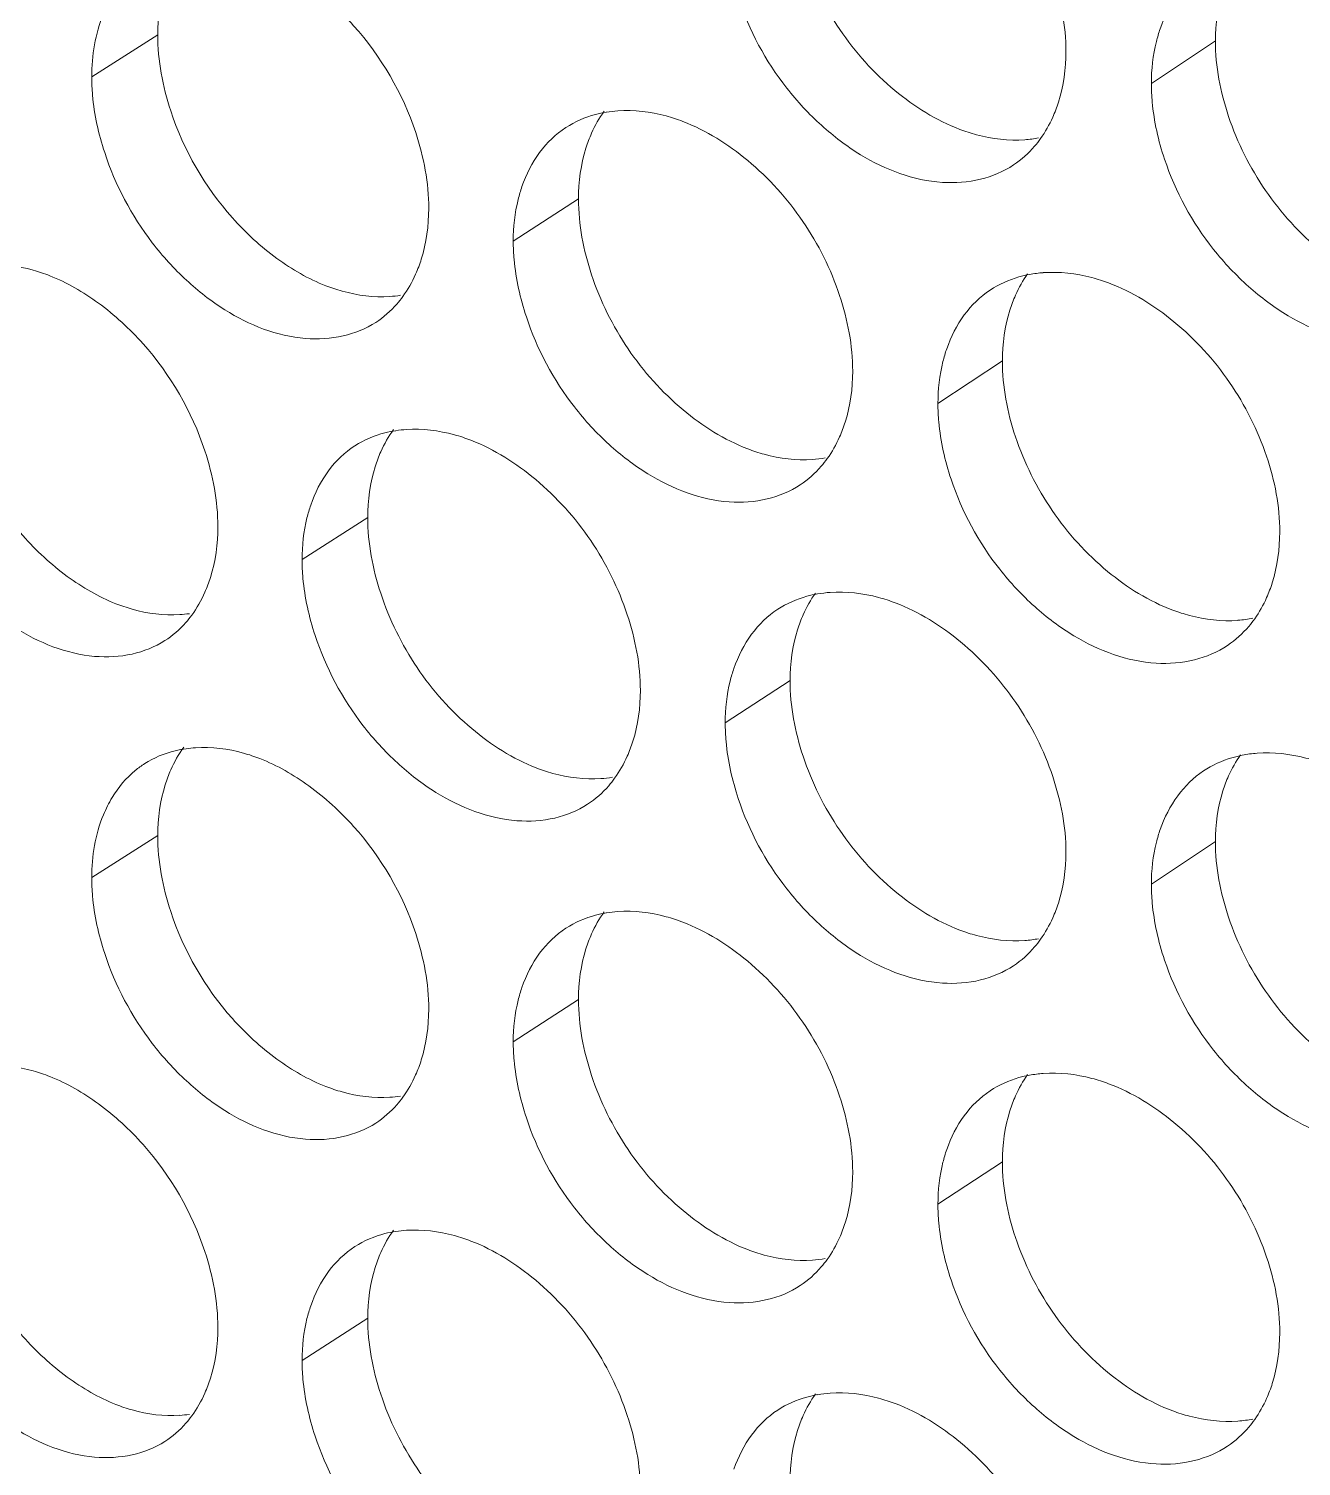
# Model space of a CAD drawing. Header units: millimetres. Extents: x 1177 to 4147, y 93 to 2194.
# Drawn here: x 2631.35 to 2643.86, y 856.72 to 870.86 of the extents above; entities that cross this region are included whole.
import ezdxf

# ---------------------------------------------------------------- set-up
doc = ezdxf.new("R2010")
doc.units = ezdxf.units.MM
doc.header["$LTSCALE"] = 0.1
doc.layers.get('0').update_dxf_attribs({"lineweight": 13})
doc.layers.add('标注', color=251, linetype='Continuous', lineweight=9)

# ---------------------------------------------------------------- blocks, each defined once
blk = doc.blocks.new('02')
at = {"layer": '标注'}
for p, q in [((4530.01, 835.263), (4529.082, 834.673)), ((4530.01, 835.263), (4529.082, 834.673)), ((4544.868, 835.179), (4543.968, 834.579)), ((4535.921, 832.958), (4535.004, 832.364)), ((4535.921, 832.958), (4535.004, 832.364)), ((4541.875, 830.681), (4540.97, 830.083)), ((4541.875, 830.681), (4540.97, 830.083)), ((4532.96, 828.482), (4532.038, 827.89)), ((4538.893, 826.191), (4537.982, 825.595)), ((4530.01, 824.013), (4529.082, 823.423)), ((4544.868, 823.929), (4543.968, 823.329)), ((4535.921, 821.708), (4535.004, 821.114)), ((4541.875, 819.431), (4540.97, 818.833)), ((4532.96, 817.232), (4532.038, 816.64))]:
    blk.add_line(p, q, dxfattribs=at)
for centre, radius, start, end in [((4536.59, 832.472), 1.727, 93.8472, 99.2713), ((4536.59, 832.472), 1.727, 93.8472, 99.2713), ((4542.068, 835.515), 1.73, 274.0522, 280.545), ((4542.574, 830.183), 1.743, 94.0754, 100.4818), ((4542.574, 830.183), 1.743, 94.0754, 100.4818), ((4533.162, 833.289), 1.705, 273.7086, 278.7138), ((4533.162, 833.289), 1.705, 273.7086, 278.7138), ((4533.615, 828.003), 1.719, 93.732, 98.663), ((4539.089, 831.016), 1.722, 273.9384, 279.9366), ((4539.089, 831.016), 1.722, 273.9384, 279.9366), ((4539.577, 825.699), 1.735, 93.9617, 99.8775), ((4530.215, 828.811), 1.697, 273.5926, 278.0992), ((4545.059, 828.771), 1.738, 274.1654, 281.1515), ((4545.059, 828.771), 1.738, 274.1654, 281.1515), ((4530.65, 823.54), 1.711, 93.6161, 98.0527), ((4545.582, 823.423), 1.752, 94.1885, 101.0843), ((4536.12, 826.524), 1.714, 273.8238, 279.3262), ((4536.59, 821.222), 1.727, 93.8472, 99.2713), ((4542.068, 824.265), 1.73, 274.0522, 280.545), ((4542.574, 818.933), 1.743, 94.0754, 100.4818), ((4533.162, 822.039), 1.705, 273.7086, 278.7138), ((4533.615, 816.753), 1.719, 93.732, 98.663), ((4539.089, 819.766), 1.722, 273.9384, 279.9366), ((4539.577, 814.449), 1.735, 93.9617, 99.8775), ((4530.215, 817.561), 1.697, 273.5926, 278.0992), ((4545.059, 817.521), 1.738, 274.1654, 281.1515)]:
    blk.add_arc(centre, radius, start, end, dxfattribs=at)
for points, knots in [([(4542.768, 835.03), (4542.768, 835.39), (4542.622, 836.137), (4542.109, 837.16), (4541.344, 838.005), (4540.704, 838.407), (4540.371, 838.533)], [0, 0, 0, 0, 0.241944, 0.50194, 0.761004, 1, 1, 1, 1]), ([(4538.893, 837.441), (4538.893, 837.081), (4539.037, 836.334), (4539.546, 835.309), (4540.308, 834.463), (4540.946, 834.061), (4541.278, 833.935)], [0, 0, 0, 0, 0.242248, 0.5024, 0.761305, 1, 1, 1, 1]), ([(4533.817, 832.824), (4533.817, 833.184), (4533.637, 834.123), (4533.002, 835.211), (4532.168, 835.973), (4531.69, 836.249), (4531.446, 836.344)], [0, 0, 0, 0, 0.242644, 0.632801, 0.82359, 1, 1, 1, 1]), ([(4533.817, 832.824), (4533.817, 833.184), (4533.637, 834.123), (4533.002, 835.211), (4532.168, 835.973), (4531.69, 836.249), (4531.446, 836.344)], [0, 0, 0, 0, 0.242644, 0.632801, 0.82359, 1, 1, 1, 1]), ([(4530.192, 836.185), (4530.162, 836.117), (4530.052, 835.822), (4530.01, 835.503), (4530.01, 835.263)], [0, 0, 0, 0, 0.236699, 1, 1, 1, 1]), ([(4530.192, 836.185), (4530.162, 836.117), (4530.052, 835.822), (4530.01, 835.503), (4530.01, 835.263)], [0, 0, 0, 0, 0.236699, 1, 1, 1, 1]), ([(4544.701, 836.171), (4544.561, 836.078), (4544.309, 835.83), (4544.151, 835.516), (4544.092, 835.348)], [0, 0, 0, 0, 0.485545, 1, 1, 1, 1]), ([(4545.053, 836.101), (4545.022, 836.033), (4544.911, 835.738), (4544.868, 835.419), (4544.868, 835.179)], [0, 0, 0, 0, 0.237462, 1, 1, 1, 1]), ([(4529.37, 835.798), (4529.323, 835.721), (4529.148, 835.371), (4529.082, 834.972), (4529.082, 834.673)], [0, 0, 0, 0, 0.23391, 1, 1, 1, 1]), ([(4529.37, 835.798), (4529.323, 835.721), (4529.148, 835.371), (4529.082, 834.972), (4529.082, 834.673)], [0, 0, 0, 0, 0.23391, 1, 1, 1, 1]), ([(4538.166, 835.782), (4538.317, 835.327), (4538.665, 834.679), (4539.314, 833.984), (4540.007, 833.453), (4540.802, 833.15), (4541.563, 833.204), (4541.891, 833.342), (4542.032, 833.435)], [0, 0, 0, 0, 0.281854, 0.422466, 0.557209, 0.795252, 0.900604, 1, 1, 1, 1]), ([(4544.092, 835.348), (4544.072, 835.289), (4543.997, 835.039), (4543.968, 834.777), (4543.968, 834.579)], [0, 0, 0, 0, 0.239501, 1, 1, 1, 1]), ([(4530.01, 835.263), (4530.01, 834.902), (4530.189, 833.964), (4530.818, 832.874), (4531.649, 832.111), (4532.126, 831.834), (4532.37, 831.739)], [0, 0, 0, 0, 0.242946, 0.633213, 0.82381, 1, 1, 1, 1]), ([(4530.01, 835.263), (4530.01, 834.902), (4530.189, 833.964), (4530.818, 832.874), (4531.649, 832.111), (4532.126, 831.834), (4532.37, 831.739)], [0, 0, 0, 0, 0.242946, 0.633213, 0.82381, 1, 1, 1, 1]), ([(4544.868, 835.179), (4544.868, 834.819), (4545.014, 834.072), (4545.526, 833.049), (4546.294, 832.206), (4546.937, 831.807), (4547.27, 831.683)], [0, 0, 0, 0, 0.241933, 0.501777, 0.760722, 1, 1, 1, 1]), ([(4542.582, 834.106), (4542.613, 834.174), (4542.725, 834.47), (4542.768, 834.789), (4542.768, 835.03)], [0, 0, 0, 0, 0.237376, 1, 1, 1, 1]), ([(4529.082, 834.673), (4529.082, 834.587), (4529.1, 834.226), (4529.179, 833.869), (4529.265, 833.608)], [0, 0, 0, 0, 0.239466, 1, 1, 1, 1]), ([(4529.082, 834.673), (4529.082, 834.587), (4529.1, 834.226), (4529.179, 833.869), (4529.265, 833.608)], [0, 0, 0, 0, 0.239466, 1, 1, 1, 1]), ([(4543.968, 834.579), (4543.968, 834.492), (4543.986, 834.132), (4544.066, 833.775), (4544.154, 833.515)], [0, 0, 0, 0, 0.239668, 1, 1, 1, 1]), ([(4536.312, 834.177), (4536.261, 834.169), (4536.062, 834.126), (4535.871, 834.044), (4535.744, 833.962)], [0, 0, 0, 0, 0.256076, 1, 1, 1, 1]), ([(4536.312, 834.177), (4536.261, 834.169), (4536.062, 834.126), (4535.871, 834.044), (4535.744, 833.962)], [0, 0, 0, 0, 0.256076, 1, 1, 1, 1]), ([(4537.385, 834.047), (4537.309, 834.076), (4537.016, 834.173), (4536.701, 834.211), (4536.474, 834.196)], [0, 0, 0, 0, 0.264681, 1, 1, 1, 1]), ([(4537.385, 834.047), (4537.309, 834.076), (4537.016, 834.173), (4536.701, 834.211), (4536.474, 834.196)], [0, 0, 0, 0, 0.264681, 1, 1, 1, 1]), ([(4535.744, 833.962), (4535.602, 833.87), (4535.344, 833.62), (4535.185, 833.301), (4535.126, 833.131)], [0, 0, 0, 0, 0.484433, 1, 1, 1, 1]), ([(4535.744, 833.962), (4535.602, 833.87), (4535.344, 833.62), (4535.185, 833.301), (4535.126, 833.131)], [0, 0, 0, 0, 0.484433, 1, 1, 1, 1]), ([(4539.773, 830.537), (4539.773, 830.897), (4539.628, 831.645), (4539.118, 832.669), (4538.355, 833.516), (4537.717, 833.92), (4537.385, 834.047)], [0, 0, 0, 0, 0.242103, 0.502254, 0.761298, 1, 1, 1, 1]), ([(4539.773, 830.537), (4539.773, 830.897), (4539.628, 831.645), (4539.118, 832.669), (4538.355, 833.516), (4537.717, 833.92), (4537.385, 834.047)], [0, 0, 0, 0, 0.242103, 0.502254, 0.761298, 1, 1, 1, 1]), ([(4541.278, 833.935), (4541.354, 833.906), (4541.649, 833.81), (4541.964, 833.773), (4542.191, 833.789)], [0, 0, 0, 0, 0.264309, 1, 1, 1, 1]), ([(4536.105, 833.882), (4536.074, 833.813), (4535.964, 833.518), (4535.921, 833.199), (4535.921, 832.958)], [0, 0, 0, 0, 0.236993, 1, 1, 1, 1]), ([(4536.105, 833.882), (4536.074, 833.813), (4535.964, 833.518), (4535.921, 833.199), (4535.921, 832.958)], [0, 0, 0, 0, 0.236993, 1, 1, 1, 1]), ([(4542.032, 833.435), (4542.142, 833.508), (4542.277, 833.629), (4542.386, 833.769), (4542.412, 833.806)], [0, 0, 0, 0, 0.74538, 1, 1, 1, 1]), ([(4529.265, 833.608), (4529.413, 833.155), (4529.755, 832.508), (4530.393, 831.809), (4531.074, 831.274), (4531.856, 830.961), (4532.608, 831.003), (4532.934, 831.134), (4533.074, 831.224)], [0, 0, 0, 0, 0.283024, 0.423982, 0.55887, 0.796498, 0.901283, 1, 1, 1, 1]), ([(4529.265, 833.608), (4529.413, 833.155), (4529.755, 832.508), (4530.393, 831.809), (4531.074, 831.274), (4531.856, 830.961), (4532.608, 831.003), (4532.934, 831.134), (4533.074, 831.224)], [0, 0, 0, 0, 0.283024, 0.423982, 0.55887, 0.796498, 0.901283, 1, 1, 1, 1]), ([(4544.154, 833.515), (4544.306, 833.06), (4544.659, 832.411), (4545.315, 831.719), (4546.016, 831.191), (4546.82, 830.894), (4547.586, 830.956), (4547.916, 831.099), (4548.058, 831.194)], [0, 0, 0, 0, 0.281084, 0.421471, 0.556119, 0.794437, 0.900161, 1, 1, 1, 1]), ([(4535.126, 833.131), (4535.106, 833.072), (4535.033, 832.823), (4535.004, 832.562), (4535.004, 832.364)], [0, 0, 0, 0, 0.239208, 1, 1, 1, 1]), ([(4535.126, 833.131), (4535.106, 833.072), (4535.033, 832.823), (4535.004, 832.562), (4535.004, 832.364)], [0, 0, 0, 0, 0.239208, 1, 1, 1, 1]), ([(4535.921, 832.958), (4535.921, 832.598), (4536.065, 831.85), (4536.572, 830.825), (4537.331, 829.977), (4537.967, 829.573), (4538.298, 829.446)], [0, 0, 0, 0, 0.242407, 0.502714, 0.761597, 1, 1, 1, 1]), ([(4535.921, 832.958), (4535.921, 832.598), (4536.065, 831.85), (4536.572, 830.825), (4537.331, 829.977), (4537.967, 829.573), (4538.298, 829.446)], [0, 0, 0, 0, 0.242407, 0.502714, 0.761597, 1, 1, 1, 1]), ([(4533.633, 831.901), (4533.664, 831.97), (4533.774, 832.265), (4533.817, 832.584), (4533.817, 832.824)], [0, 0, 0, 0, 0.236936, 1, 1, 1, 1]), ([(4533.633, 831.901), (4533.664, 831.97), (4533.774, 832.265), (4533.817, 832.584), (4533.817, 832.824)], [0, 0, 0, 0, 0.236936, 1, 1, 1, 1]), ([(4535.004, 832.364), (4535.004, 832.278), (4535.022, 831.917), (4535.102, 831.561), (4535.188, 831.3)], [0, 0, 0, 0, 0.239546, 1, 1, 1, 1]), ([(4535.004, 832.364), (4535.004, 832.278), (4535.022, 831.917), (4535.102, 831.561), (4535.188, 831.3)], [0, 0, 0, 0, 0.239546, 1, 1, 1, 1]), ([(4528.493, 831.879), (4528.417, 831.909), (4528.127, 832.007), (4527.816, 832.048), (4527.592, 832.034)], [0, 0, 0, 0, 0.265131, 1, 1, 1, 1]), ([(4542.257, 831.897), (4542.207, 831.888), (4542.013, 831.843), (4541.828, 831.76), (4541.705, 831.678)], [0, 0, 0, 0, 0.255672, 1, 1, 1, 1]), ([(4542.257, 831.897), (4542.207, 831.888), (4542.013, 831.843), (4541.828, 831.76), (4541.705, 831.678)], [0, 0, 0, 0, 0.255672, 1, 1, 1, 1]), ([(4543.368, 831.777), (4543.291, 831.806), (4542.995, 831.901), (4542.678, 831.938), (4542.45, 831.922)], [0, 0, 0, 0, 0.264388, 1, 1, 1, 1]), ([(4543.368, 831.777), (4543.291, 831.806), (4542.995, 831.901), (4542.678, 831.938), (4542.45, 831.922)], [0, 0, 0, 0, 0.264388, 1, 1, 1, 1]), ([(4530.855, 828.353), (4530.855, 828.713), (4530.675, 829.652), (4530.044, 830.741), (4529.212, 831.505), (4528.736, 831.783), (4528.493, 831.879)], [0, 0, 0, 0, 0.242804, 0.633144, 0.823843, 1, 1, 1, 1]), ([(4532.37, 831.739), (4532.445, 831.71), (4532.736, 831.612), (4533.048, 831.573), (4533.272, 831.588)], [0, 0, 0, 0, 0.264749, 1, 1, 1, 1]), ([(4532.37, 831.739), (4532.445, 831.71), (4532.736, 831.612), (4533.048, 831.573), (4533.272, 831.588)], [0, 0, 0, 0, 0.264749, 1, 1, 1, 1]), ([(4545.772, 828.279), (4545.772, 828.639), (4545.626, 829.386), (4545.112, 830.408), (4544.343, 831.251), (4543.701, 831.652), (4543.368, 831.777)], [0, 0, 0, 0, 0.241786, 0.501627, 0.760712, 1, 1, 1, 1]), ([(4545.772, 828.279), (4545.772, 828.639), (4545.626, 829.386), (4545.112, 830.408), (4544.343, 831.251), (4543.701, 831.652), (4543.368, 831.777)], [0, 0, 0, 0, 0.241786, 0.501627, 0.760712, 1, 1, 1, 1]), ([(4533.074, 831.224), (4533.184, 831.295), (4533.317, 831.413), (4533.426, 831.55), (4533.452, 831.586)], [0, 0, 0, 0, 0.745243, 1, 1, 1, 1]), ([(4533.074, 831.224), (4533.184, 831.295), (4533.317, 831.413), (4533.426, 831.55), (4533.452, 831.586)], [0, 0, 0, 0, 0.745243, 1, 1, 1, 1]), ([(4541.705, 831.678), (4541.564, 831.585), (4541.31, 831.336), (4541.152, 831.021), (4541.093, 830.852)], [0, 0, 0, 0, 0.485181, 1, 1, 1, 1]), ([(4541.705, 831.678), (4541.564, 831.585), (4541.31, 831.336), (4541.152, 831.021), (4541.093, 830.852)], [0, 0, 0, 0, 0.485181, 1, 1, 1, 1]), ([(4542.06, 831.606), (4542.029, 831.537), (4541.918, 831.242), (4541.875, 830.922), (4541.875, 830.681)], [0, 0, 0, 0, 0.237286, 1, 1, 1, 1]), ([(4542.06, 831.606), (4542.029, 831.537), (4541.918, 831.242), (4541.875, 830.922), (4541.875, 830.681)], [0, 0, 0, 0, 0.237286, 1, 1, 1, 1]), ([(4535.188, 831.3), (4535.338, 830.846), (4535.684, 830.198), (4536.329, 829.502), (4537.019, 828.97), (4537.809, 828.663), (4538.567, 828.713), (4538.895, 828.849), (4539.035, 828.941)], [0, 0, 0, 0, 0.282242, 0.422968, 0.557759, 0.795664, 0.900828, 1, 1, 1, 1]), ([(4535.188, 831.3), (4535.338, 830.846), (4535.684, 830.198), (4536.329, 829.502), (4537.019, 828.97), (4537.809, 828.663), (4538.567, 828.713), (4538.895, 828.849), (4539.035, 828.941)], [0, 0, 0, 0, 0.282242, 0.422968, 0.557759, 0.795664, 0.900828, 1, 1, 1, 1]), ([(4527.071, 830.8), (4527.071, 830.44), (4527.249, 829.502), (4527.876, 828.41), (4528.704, 827.645), (4529.179, 827.367), (4529.422, 827.271)], [0, 0, 0, 0, 0.243106, 0.633556, 0.824063, 1, 1, 1, 1]), ([(4541.093, 830.852), (4541.073, 830.793), (4540.999, 830.544), (4540.97, 830.281), (4540.97, 830.083)], [0, 0, 0, 0, 0.239402, 1, 1, 1, 1]), ([(4541.093, 830.852), (4541.073, 830.793), (4540.999, 830.544), (4540.97, 830.281), (4540.97, 830.083)], [0, 0, 0, 0, 0.239402, 1, 1, 1, 1]), ([(4541.875, 830.681), (4541.875, 830.322), (4542.02, 829.574), (4542.531, 828.551), (4543.296, 827.706), (4543.936, 827.305), (4544.269, 827.18)], [0, 0, 0, 0, 0.24209, 0.502088, 0.761013, 1, 1, 1, 1]), ([(4541.875, 830.681), (4541.875, 830.322), (4542.02, 829.574), (4542.531, 828.551), (4543.296, 827.706), (4543.936, 827.305), (4544.269, 827.18)], [0, 0, 0, 0, 0.24209, 0.502088, 0.761013, 1, 1, 1, 1]), ([(4539.589, 829.614), (4539.619, 829.682), (4539.73, 829.978), (4539.773, 830.297), (4539.773, 830.537)], [0, 0, 0, 0, 0.23723, 1, 1, 1, 1]), ([(4539.589, 829.614), (4539.619, 829.682), (4539.73, 829.978), (4539.773, 830.297), (4539.773, 830.537)], [0, 0, 0, 0, 0.23723, 1, 1, 1, 1]), ([(4540.97, 830.083), (4540.97, 829.997), (4540.987, 829.636), (4541.068, 829.28), (4541.154, 829.02)], [0, 0, 0, 0, 0.239627, 1, 1, 1, 1]), ([(4540.97, 830.083), (4540.97, 829.997), (4540.987, 829.636), (4541.068, 829.28), (4541.154, 829.02)], [0, 0, 0, 0, 0.239627, 1, 1, 1, 1]), ([(4533.356, 829.702), (4533.304, 829.694), (4533.102, 829.654), (4532.909, 829.572), (4532.78, 829.49)], [0, 0, 0, 0, 0.256287, 1, 1, 1, 1]), ([(4534.41, 829.567), (4534.334, 829.597), (4534.042, 829.694), (4533.729, 829.733), (4533.503, 829.718)], [0, 0, 0, 0, 0.264829, 1, 1, 1, 1]), ([(4532.78, 829.49), (4532.637, 829.398), (4532.377, 829.147), (4532.218, 828.827), (4532.159, 828.655)], [0, 0, 0, 0, 0.484049, 1, 1, 1, 1]), ([(4536.79, 826.052), (4536.79, 826.412), (4536.645, 827.16), (4536.137, 828.185), (4535.377, 829.033), (4534.741, 829.439), (4534.41, 829.567)], [0, 0, 0, 0, 0.242263, 0.502569, 0.761592, 1, 1, 1, 1]), ([(4533.143, 829.405), (4533.113, 829.337), (4533.003, 829.041), (4532.96, 828.722), (4532.96, 828.482)], [0, 0, 0, 0, 0.236846, 1, 1, 1, 1]), ([(4538.298, 829.446), (4538.374, 829.417), (4538.667, 829.32), (4538.981, 829.283), (4539.207, 829.298)], [0, 0, 0, 0, 0.264454, 1, 1, 1, 1]), ([(4538.298, 829.446), (4538.374, 829.417), (4538.667, 829.32), (4538.981, 829.283), (4539.207, 829.298)], [0, 0, 0, 0, 0.264454, 1, 1, 1, 1]), ([(4539.035, 828.941), (4539.145, 829.013), (4539.279, 829.133), (4539.388, 829.272), (4539.415, 829.309)], [0, 0, 0, 0, 0.745335, 1, 1, 1, 1]), ([(4539.035, 828.941), (4539.145, 829.013), (4539.279, 829.133), (4539.388, 829.272), (4539.415, 829.309)], [0, 0, 0, 0, 0.745335, 1, 1, 1, 1]), ([(4526.319, 829.147), (4526.467, 828.695), (4526.807, 828.048), (4527.441, 827.349), (4528.118, 826.812), (4528.895, 826.496), (4529.645, 826.534), (4529.97, 826.663), (4530.11, 826.752)], [0, 0, 0, 0, 0.283418, 0.424493, 0.559431, 0.79692, 0.901513, 1, 1, 1, 1]), ([(4541.154, 829.02), (4541.306, 828.565), (4541.657, 827.917), (4542.309, 827.223), (4543.006, 826.693), (4543.806, 826.393), (4544.569, 826.452), (4544.899, 826.592), (4545.04, 826.686)], [0, 0, 0, 0, 0.281468, 0.421967, 0.556662, 0.794843, 0.900382, 1, 1, 1, 1]), ([(4541.154, 829.02), (4541.306, 828.565), (4541.657, 827.917), (4542.309, 827.223), (4543.006, 826.693), (4543.806, 826.393), (4544.569, 826.452), (4544.899, 826.592), (4545.04, 826.686)], [0, 0, 0, 0, 0.281468, 0.421967, 0.556662, 0.794843, 0.900382, 1, 1, 1, 1]), ([(4532.159, 828.655), (4532.139, 828.597), (4532.066, 828.348), (4532.038, 828.087), (4532.038, 827.89)], [0, 0, 0, 0, 0.239111, 1, 1, 1, 1]), ([(4532.96, 828.482), (4532.96, 828.122), (4533.104, 827.374), (4533.608, 826.348), (4534.364, 825.498), (4534.999, 825.092), (4535.328, 824.964)], [0, 0, 0, 0, 0.242567, 0.503029, 0.761892, 1, 1, 1, 1]), ([(4530.672, 827.431), (4530.702, 827.499), (4530.812, 827.794), (4530.855, 828.113), (4530.855, 828.353)], [0, 0, 0, 0, 0.236789, 1, 1, 1, 1]), ([(4545.587, 827.356), (4545.618, 827.424), (4545.729, 827.719), (4545.772, 828.039), (4545.772, 828.279)], [0, 0, 0, 0, 0.237534, 1, 1, 1, 1]), ([(4545.587, 827.356), (4545.618, 827.424), (4545.729, 827.719), (4545.772, 828.039), (4545.772, 828.279)], [0, 0, 0, 0, 0.237534, 1, 1, 1, 1]), ([(4532.038, 827.89), (4532.038, 827.804), (4532.055, 827.443), (4532.135, 827.086), (4532.221, 826.826)], [0, 0, 0, 0, 0.239506, 1, 1, 1, 1]), ([(4540.371, 827.283), (4540.295, 827.312), (4540, 827.408), (4539.684, 827.446), (4539.457, 827.43)], [0, 0, 0, 0, 0.264534, 1, 1, 1, 1]), ([(4529.422, 827.271), (4529.497, 827.242), (4529.786, 827.143), (4530.097, 827.103), (4530.321, 827.118)], [0, 0, 0, 0, 0.264899, 1, 1, 1, 1]), ([(4539.279, 827.409), (4539.229, 827.4), (4539.032, 827.356), (4538.844, 827.274), (4538.719, 827.192)], [0, 0, 0, 0, 0.255872, 1, 1, 1, 1]), ([(4542.768, 823.78), (4542.768, 824.14), (4542.622, 824.887), (4542.109, 825.91), (4541.344, 826.755), (4540.704, 827.157), (4540.371, 827.283)], [0, 0, 0, 0, 0.241944, 0.50194, 0.761004, 1, 1, 1, 1]), ([(4530.11, 826.752), (4530.219, 826.821), (4530.353, 826.938), (4530.461, 827.074), (4530.488, 827.11)], [0, 0, 0, 0, 0.745196, 1, 1, 1, 1]), ([(4538.719, 827.192), (4538.578, 827.099), (4538.322, 826.85), (4538.163, 826.533), (4538.104, 826.363)], [0, 0, 0, 0, 0.48481, 1, 1, 1, 1]), ([(4539.077, 827.115), (4539.047, 827.047), (4538.936, 826.751), (4538.893, 826.432), (4538.893, 826.191)], [0, 0, 0, 0, 0.237139, 1, 1, 1, 1]), ([(4544.269, 827.18), (4544.346, 827.152), (4544.641, 827.057), (4544.957, 827.02), (4545.185, 827.037)], [0, 0, 0, 0, 0.264165, 1, 1, 1, 1]), ([(4544.269, 827.18), (4544.346, 827.152), (4544.641, 827.057), (4544.957, 827.02), (4545.185, 827.037)], [0, 0, 0, 0, 0.264165, 1, 1, 1, 1]), ([(4545.04, 826.686), (4545.15, 826.76), (4545.285, 826.882), (4545.394, 827.023), (4545.42, 827.06)], [0, 0, 0, 0, 0.745425, 1, 1, 1, 1]), ([(4545.04, 826.686), (4545.15, 826.76), (4545.285, 826.882), (4545.394, 827.023), (4545.42, 827.06)], [0, 0, 0, 0, 0.745425, 1, 1, 1, 1]), ([(4532.221, 826.826), (4532.37, 826.372), (4532.714, 825.724), (4533.356, 825.027), (4534.041, 824.493), (4534.827, 824.184), (4535.582, 824.23), (4535.909, 824.363), (4536.049, 824.454)], [0, 0, 0, 0, 0.282632, 0.423473, 0.558313, 0.796079, 0.901055, 1, 1, 1, 1]), ([(4538.104, 826.363), (4538.084, 826.304), (4538.01, 826.055), (4537.982, 825.793), (4537.982, 825.595)], [0, 0, 0, 0, 0.239305, 1, 1, 1, 1]), ([(4536.606, 825.129), (4536.636, 825.197), (4536.747, 825.493), (4536.79, 825.812), (4536.79, 826.052)], [0, 0, 0, 0, 0.237083, 1, 1, 1, 1]), ([(4538.893, 826.191), (4538.893, 825.831), (4539.037, 825.084), (4539.546, 824.059), (4540.308, 823.213), (4540.946, 822.811), (4541.278, 822.685)], [0, 0, 0, 0, 0.242248, 0.5024, 0.761305, 1, 1, 1, 1]), ([(4537.982, 825.595), (4537.982, 825.509), (4537.999, 825.148), (4538.079, 824.792), (4538.166, 824.532)], [0, 0, 0, 0, 0.239586, 1, 1, 1, 1]), ([(4530.41, 825.234), (4530.357, 825.227), (4530.153, 825.188), (4529.957, 825.107), (4529.827, 825.024)], [0, 0, 0, 0, 0.256503, 1, 1, 1, 1]), ([(4531.446, 825.094), (4531.37, 825.124), (4531.079, 825.222), (4530.767, 825.262), (4530.542, 825.248)], [0, 0, 0, 0, 0.264979, 1, 1, 1, 1]), ([(4529.827, 825.024), (4529.781, 824.995), (4529.602, 824.865), (4529.457, 824.691), (4529.37, 824.548)], [0, 0, 0, 0, 0.246085, 1, 1, 1, 1]), ([(4533.817, 821.574), (4533.817, 821.934), (4533.637, 822.873), (4533.002, 823.961), (4532.168, 824.723), (4531.69, 824.999), (4531.446, 825.094)], [0, 0, 0, 0, 0.242644, 0.632801, 0.82359, 1, 1, 1, 1]), ([(4545.245, 825.142), (4545.196, 825.132), (4545.005, 825.086), (4544.822, 825.003), (4544.701, 824.921)], [0, 0, 0, 0, 0.255479, 1, 1, 1, 1]), ([(4546.375, 825.028), (4546.298, 825.056), (4546, 825.151), (4545.683, 825.187), (4545.454, 825.17)], [0, 0, 0, 0, 0.264244, 1, 1, 1, 1]), ([(4530.192, 824.935), (4530.162, 824.867), (4530.052, 824.572), (4530.01, 824.253), (4530.01, 824.013)], [0, 0, 0, 0, 0.236699, 1, 1, 1, 1]), ([(4535.328, 824.964), (4535.404, 824.935), (4535.696, 824.838), (4536.009, 824.799), (4536.234, 824.814)], [0, 0, 0, 0, 0.264601, 1, 1, 1, 1]), ([(4536.049, 824.454), (4536.159, 824.526), (4536.293, 824.644), (4536.402, 824.782), (4536.428, 824.819)], [0, 0, 0, 0, 0.74529, 1, 1, 1, 1]), ([(4544.701, 824.921), (4544.561, 824.828), (4544.309, 824.58), (4544.151, 824.266), (4544.092, 824.098)], [0, 0, 0, 0, 0.485545, 1, 1, 1, 1]), ([(4545.053, 824.851), (4545.022, 824.783), (4544.911, 824.488), (4544.868, 824.169), (4544.868, 823.929)], [0, 0, 0, 0, 0.237462, 1, 1, 1, 1]), ([(4529.37, 824.548), (4529.323, 824.471), (4529.148, 824.121), (4529.082, 823.722), (4529.082, 823.423)], [0, 0, 0, 0, 0.23391, 1, 1, 1, 1]), ([(4538.166, 824.532), (4538.317, 824.077), (4538.665, 823.429), (4539.314, 822.734), (4540.007, 822.203), (4540.802, 821.9), (4541.563, 821.954), (4541.891, 822.092), (4542.032, 822.185)], [0, 0, 0, 0, 0.281854, 0.422466, 0.557209, 0.795252, 0.900604, 1, 1, 1, 1]), ([(4530.01, 824.013), (4530.01, 823.652), (4530.189, 822.714), (4530.818, 821.624), (4531.649, 820.861), (4532.126, 820.584), (4532.37, 820.489)], [0, 0, 0, 0, 0.242946, 0.633213, 0.82381, 1, 1, 1, 1]), ([(4544.092, 824.098), (4544.072, 824.039), (4543.997, 823.789), (4543.968, 823.527), (4543.968, 823.329)], [0, 0, 0, 0, 0.239501, 1, 1, 1, 1]), ([(4544.868, 823.929), (4544.868, 823.569), (4545.014, 822.822), (4545.526, 821.799), (4546.294, 820.956), (4546.937, 820.557), (4547.27, 820.433)], [0, 0, 0, 0, 0.241933, 0.501777, 0.760722, 1, 1, 1, 1]), ([(4542.582, 822.856), (4542.613, 822.924), (4542.725, 823.22), (4542.768, 823.539), (4542.768, 823.78)], [0, 0, 0, 0, 0.237376, 1, 1, 1, 1]), ([(4529.082, 823.423), (4529.082, 823.337), (4529.1, 822.976), (4529.179, 822.619), (4529.265, 822.358)], [0, 0, 0, 0, 0.239466, 1, 1, 1, 1]), ([(4543.968, 823.329), (4543.968, 823.242), (4543.986, 822.882), (4544.066, 822.525), (4544.154, 822.265)], [0, 0, 0, 0, 0.239668, 1, 1, 1, 1]), ([(4536.312, 822.927), (4536.261, 822.919), (4536.062, 822.876), (4535.871, 822.794), (4535.744, 822.712)], [0, 0, 0, 0, 0.256076, 1, 1, 1, 1]), ([(4537.385, 822.797), (4537.309, 822.826), (4537.016, 822.923), (4536.701, 822.961), (4536.474, 822.946)], [0, 0, 0, 0, 0.264681, 1, 1, 1, 1]), ([(4535.744, 822.712), (4535.602, 822.62), (4535.344, 822.37), (4535.185, 822.051), (4535.126, 821.881)], [0, 0, 0, 0, 0.484433, 1, 1, 1, 1]), ([(4536.105, 822.632), (4536.074, 822.563), (4535.964, 822.268), (4535.921, 821.949), (4535.921, 821.708)], [0, 0, 0, 0, 0.236993, 1, 1, 1, 1]), ([(4539.773, 819.287), (4539.773, 819.647), (4539.628, 820.395), (4539.118, 821.419), (4538.355, 822.266), (4537.717, 822.67), (4537.385, 822.797)], [0, 0, 0, 0, 0.242103, 0.502254, 0.761298, 1, 1, 1, 1]), ([(4541.278, 822.685), (4541.354, 822.656), (4541.649, 822.56), (4541.964, 822.523), (4542.191, 822.539)], [0, 0, 0, 0, 0.264309, 1, 1, 1, 1]), ([(4542.032, 822.185), (4542.142, 822.258), (4542.277, 822.379), (4542.386, 822.519), (4542.412, 822.556)], [0, 0, 0, 0, 0.74538, 1, 1, 1, 1]), ([(4529.265, 822.358), (4529.413, 821.905), (4529.755, 821.258), (4530.393, 820.559), (4531.074, 820.024), (4531.856, 819.711), (4532.608, 819.753), (4532.934, 819.884), (4533.074, 819.974)], [0, 0, 0, 0, 0.283024, 0.423982, 0.55887, 0.796498, 0.901283, 1, 1, 1, 1]), ([(4544.154, 822.265), (4544.306, 821.81), (4544.659, 821.161), (4545.315, 820.469), (4546.016, 819.941), (4546.82, 819.644), (4547.586, 819.706), (4547.916, 819.849), (4548.058, 819.944)], [0, 0, 0, 0, 0.281084, 0.421471, 0.556119, 0.794437, 0.900161, 1, 1, 1, 1]), ([(4535.126, 821.881), (4535.106, 821.822), (4535.033, 821.573), (4535.004, 821.312), (4535.004, 821.114)], [0, 0, 0, 0, 0.239208, 1, 1, 1, 1]), ([(4535.921, 821.708), (4535.921, 821.348), (4536.065, 820.6), (4536.572, 819.575), (4537.331, 818.727), (4537.967, 818.323), (4538.298, 818.196)], [0, 0, 0, 0, 0.242407, 0.502714, 0.761597, 1, 1, 1, 1]), ([(4533.633, 820.651), (4533.664, 820.72), (4533.774, 821.015), (4533.817, 821.334), (4533.817, 821.574)], [0, 0, 0, 0, 0.236936, 1, 1, 1, 1]), ([(4535.004, 821.114), (4535.004, 821.028), (4535.022, 820.667), (4535.102, 820.311), (4535.188, 820.05)], [0, 0, 0, 0, 0.239546, 1, 1, 1, 1]), ([(4528.493, 820.629), (4528.417, 820.659), (4528.127, 820.757), (4527.816, 820.798), (4527.592, 820.784)], [0, 0, 0, 0, 0.265131, 1, 1, 1, 1]), ([(4530.855, 817.103), (4530.855, 817.463), (4530.675, 818.402), (4530.044, 819.491), (4529.212, 820.255), (4528.736, 820.533), (4528.493, 820.629)], [0, 0, 0, 0, 0.242804, 0.633144, 0.823843, 1, 1, 1, 1]), ([(4542.257, 820.647), (4542.207, 820.638), (4542.013, 820.593), (4541.828, 820.51), (4541.705, 820.428)], [0, 0, 0, 0, 0.255672, 1, 1, 1, 1]), ([(4543.368, 820.527), (4543.291, 820.556), (4542.995, 820.651), (4542.678, 820.688), (4542.45, 820.672)], [0, 0, 0, 0, 0.264388, 1, 1, 1, 1]), ([(4532.37, 820.489), (4532.445, 820.46), (4532.736, 820.362), (4533.048, 820.323), (4533.272, 820.338)], [0, 0, 0, 0, 0.264749, 1, 1, 1, 1]), ([(4541.705, 820.428), (4541.564, 820.335), (4541.31, 820.086), (4541.152, 819.771), (4541.093, 819.602)], [0, 0, 0, 0, 0.485181, 1, 1, 1, 1]), ([(4545.772, 817.029), (4545.772, 817.389), (4545.626, 818.136), (4545.112, 819.158), (4544.343, 820.001), (4543.701, 820.402), (4543.368, 820.527)], [0, 0, 0, 0, 0.241786, 0.501627, 0.760712, 1, 1, 1, 1]), ([(4533.074, 819.974), (4533.184, 820.045), (4533.317, 820.163), (4533.426, 820.3), (4533.452, 820.336)], [0, 0, 0, 0, 0.745243, 1, 1, 1, 1]), ([(4542.06, 820.356), (4542.029, 820.287), (4541.918, 819.992), (4541.875, 819.672), (4541.875, 819.431)], [0, 0, 0, 0, 0.237286, 1, 1, 1, 1]), ([(4535.188, 820.05), (4535.338, 819.596), (4535.684, 818.948), (4536.329, 818.252), (4537.019, 817.72), (4537.809, 817.413), (4538.567, 817.463), (4538.895, 817.599), (4539.035, 817.691)], [0, 0, 0, 0, 0.282242, 0.422968, 0.557759, 0.795664, 0.900828, 1, 1, 1, 1]), ([(4541.093, 819.602), (4541.073, 819.543), (4540.999, 819.294), (4540.97, 819.031), (4540.97, 818.833)], [0, 0, 0, 0, 0.239402, 1, 1, 1, 1]), ([(4527.071, 819.55), (4527.071, 819.19), (4527.249, 818.252), (4527.876, 817.16), (4528.704, 816.395), (4529.179, 816.117), (4529.422, 816.021)], [0, 0, 0, 0, 0.243106, 0.633556, 0.824063, 1, 1, 1, 1]), ([(4541.875, 819.431), (4541.875, 819.072), (4542.02, 818.324), (4542.531, 817.301), (4543.296, 816.456), (4543.936, 816.055), (4544.269, 815.93)], [0, 0, 0, 0, 0.24209, 0.502088, 0.761013, 1, 1, 1, 1]), ([(4539.589, 818.364), (4539.619, 818.432), (4539.73, 818.728), (4539.773, 819.047), (4539.773, 819.287)], [0, 0, 0, 0, 0.23723, 1, 1, 1, 1]), ([(4540.97, 818.833), (4540.97, 818.747), (4540.987, 818.386), (4541.068, 818.03), (4541.154, 817.77)], [0, 0, 0, 0, 0.239627, 1, 1, 1, 1]), ([(4533.356, 818.452), (4533.304, 818.444), (4533.102, 818.404), (4532.909, 818.322), (4532.78, 818.24)], [0, 0, 0, 0, 0.256287, 1, 1, 1, 1]), ([(4534.41, 818.317), (4534.334, 818.347), (4534.042, 818.444), (4533.729, 818.483), (4533.503, 818.468)], [0, 0, 0, 0, 0.264829, 1, 1, 1, 1]), ([(4532.78, 818.24), (4532.637, 818.148), (4532.377, 817.897), (4532.218, 817.577), (4532.159, 817.405)], [0, 0, 0, 0, 0.484049, 1, 1, 1, 1]), ([(4533.143, 818.155), (4533.113, 818.087), (4533.003, 817.791), (4532.96, 817.472), (4532.96, 817.232)], [0, 0, 0, 0, 0.236846, 1, 1, 1, 1]), ([(4536.79, 814.802), (4536.79, 815.162), (4536.645, 815.91), (4536.137, 816.935), (4535.377, 817.783), (4534.741, 818.189), (4534.41, 818.317)], [0, 0, 0, 0, 0.242263, 0.502569, 0.761592, 1, 1, 1, 1]), ([(4538.298, 818.196), (4538.374, 818.167), (4538.667, 818.07), (4538.981, 818.033), (4539.207, 818.048)], [0, 0, 0, 0, 0.264454, 1, 1, 1, 1]), ([(4539.035, 817.691), (4539.145, 817.763), (4539.279, 817.883), (4539.388, 818.022), (4539.415, 818.059)], [0, 0, 0, 0, 0.745335, 1, 1, 1, 1]), ([(4526.319, 817.897), (4526.467, 817.445), (4526.807, 816.798), (4527.441, 816.099), (4528.118, 815.562), (4528.895, 815.246), (4529.645, 815.284), (4529.97, 815.413), (4530.11, 815.502)], [0, 0, 0, 0, 0.283418, 0.424493, 0.559431, 0.79692, 0.901513, 1, 1, 1, 1]), ([(4541.154, 817.77), (4541.306, 817.315), (4541.657, 816.667), (4542.309, 815.973), (4543.006, 815.443), (4543.806, 815.143), (4544.569, 815.202), (4544.899, 815.342), (4545.04, 815.436)], [0, 0, 0, 0, 0.281468, 0.421967, 0.556662, 0.794843, 0.900382, 1, 1, 1, 1]), ([(4532.159, 817.405), (4532.139, 817.347), (4532.066, 817.098), (4532.038, 816.837), (4532.038, 816.64)], [0, 0, 0, 0, 0.239111, 1, 1, 1, 1]), ([(4532.96, 817.232), (4532.96, 816.872), (4533.104, 816.124), (4533.608, 815.098), (4534.364, 814.248), (4534.999, 813.842), (4535.328, 813.714)], [0, 0, 0, 0, 0.242567, 0.503029, 0.761892, 1, 1, 1, 1]), ([(4530.672, 816.181), (4530.702, 816.249), (4530.812, 816.544), (4530.855, 816.863), (4530.855, 817.103)], [0, 0, 0, 0, 0.236789, 1, 1, 1, 1]), ([(4545.587, 816.106), (4545.618, 816.174), (4545.729, 816.469), (4545.772, 816.789), (4545.772, 817.029)], [0, 0, 0, 0, 0.237534, 1, 1, 1, 1]), ([(4532.038, 816.64), (4532.038, 816.554), (4532.055, 816.193), (4532.135, 815.836), (4532.221, 815.576)], [0, 0, 0, 0, 0.239506, 1, 1, 1, 1]), ([(4539.279, 816.159), (4539.229, 816.15), (4539.032, 816.106), (4538.844, 816.024), (4538.719, 815.942)], [0, 0, 0, 0, 0.255872, 1, 1, 1, 1]), ([(4540.371, 816.033), (4540.295, 816.062), (4540, 816.158), (4539.684, 816.196), (4539.457, 816.18)], [0, 0, 0, 0, 0.264534, 1, 1, 1, 1]), ([(4529.422, 816.021), (4529.497, 815.992), (4529.786, 815.893), (4530.097, 815.853), (4530.321, 815.868)], [0, 0, 0, 0, 0.264899, 1, 1, 1, 1]), ([(4538.719, 815.942), (4538.578, 815.849), (4538.322, 815.6), (4538.163, 815.283), (4538.104, 815.113)], [0, 0, 0, 0, 0.48481, 1, 1, 1, 1]), ([(4542.768, 812.53), (4542.768, 812.89), (4542.622, 813.637), (4542.109, 814.66), (4541.344, 815.505), (4540.704, 815.907), (4540.371, 816.033)], [0, 0, 0, 0, 0.241944, 0.50194, 0.761004, 1, 1, 1, 1]), ([(4530.11, 815.502), (4530.219, 815.571), (4530.353, 815.688), (4530.461, 815.824), (4530.488, 815.86)], [0, 0, 0, 0, 0.745196, 1, 1, 1, 1]), ([(4539.077, 815.865), (4539.047, 815.797), (4538.936, 815.501), (4538.893, 815.182), (4538.893, 814.941)], [0, 0, 0, 0, 0.237139, 1, 1, 1, 1]), ([(4544.269, 815.93), (4544.346, 815.902), (4544.641, 815.807), (4544.957, 815.77), (4545.185, 815.787)], [0, 0, 0, 0, 0.264165, 1, 1, 1, 1]), ([(4545.04, 815.436), (4545.15, 815.51), (4545.285, 815.632), (4545.394, 815.773), (4545.42, 815.81)], [0, 0, 0, 0, 0.745425, 1, 1, 1, 1]), ([(4532.221, 815.576), (4532.37, 815.122), (4532.714, 814.474), (4533.356, 813.777), (4534.041, 813.243), (4534.827, 812.934), (4535.582, 812.98), (4535.909, 813.113), (4536.049, 813.204)], [0, 0, 0, 0, 0.282632, 0.423473, 0.558313, 0.796079, 0.901055, 1, 1, 1, 1])]:
    blk.add_open_spline(points, degree=3, knots=knots, dxfattribs=at)
for points in [[(4536.282, 834.192), (4536.212, 834.095), (4536.153, 833.99), (4536.105, 833.882)], [(4536.282, 834.192), (4536.212, 834.095), (4536.153, 833.99), (4536.105, 833.882)], [(4542.412, 833.806), (4542.479, 833.9), (4542.535, 834.001), (4542.582, 834.106)], [(4533.452, 831.586), (4533.524, 831.684), (4533.584, 831.79), (4533.633, 831.901)], [(4533.452, 831.586), (4533.524, 831.684), (4533.584, 831.79), (4533.633, 831.901)], [(4542.23, 831.905), (4542.163, 831.812), (4542.107, 831.711), (4542.06, 831.606)], [(4542.23, 831.905), (4542.163, 831.812), (4542.107, 831.711), (4542.06, 831.606)], [(4533.324, 829.72), (4533.252, 829.622), (4533.192, 829.516), (4533.143, 829.405)], [(4539.415, 829.309), (4539.483, 829.404), (4539.541, 829.507), (4539.589, 829.614)], [(4539.415, 829.309), (4539.483, 829.404), (4539.541, 829.507), (4539.589, 829.614)], [(4530.488, 827.11), (4530.561, 827.209), (4530.622, 827.318), (4530.672, 827.431)], [(4539.25, 827.42), (4539.182, 827.325), (4539.124, 827.222), (4539.077, 827.115)], [(4545.42, 827.06), (4545.485, 827.153), (4545.541, 827.252), (4545.587, 827.356)], [(4545.42, 827.06), (4545.485, 827.153), (4545.541, 827.252), (4545.587, 827.356)], [(4530.376, 825.256), (4530.303, 825.156), (4530.242, 825.048), (4530.192, 824.935)], [(4536.428, 824.819), (4536.498, 824.915), (4536.557, 825.02), (4536.606, 825.129)], [(4545.22, 825.147), (4545.155, 825.055), (4545.099, 824.955), (4545.053, 824.851)], [(4536.282, 822.942), (4536.212, 822.845), (4536.153, 822.74), (4536.105, 822.632)], [(4542.412, 822.556), (4542.479, 822.65), (4542.535, 822.751), (4542.582, 822.856)], [(4533.452, 820.336), (4533.524, 820.434), (4533.584, 820.54), (4533.633, 820.651)], [(4542.23, 820.655), (4542.163, 820.562), (4542.107, 820.461), (4542.06, 820.356)], [(4533.324, 818.47), (4533.252, 818.372), (4533.192, 818.266), (4533.143, 818.155)], [(4539.415, 818.059), (4539.483, 818.154), (4539.541, 818.257), (4539.589, 818.364)], [(4530.488, 815.86), (4530.561, 815.959), (4530.622, 816.068), (4530.672, 816.181)], [(4539.25, 816.17), (4539.182, 816.075), (4539.124, 815.972), (4539.077, 815.865)], [(4545.42, 815.81), (4545.485, 815.903), (4545.541, 816.002), (4545.587, 816.106)]]:
    blk.add_open_spline(points, degree=3, dxfattribs=at)

msp = doc.modelspace()

# ---------------------------------------------------------------- block references
at = {"xscale": 0.7, "yscale": 0.7, "zscale": 0.7}
msp.add_blockref('02', (-538.391, 286.112), dxfattribs=at)

doc.saveas('drawing.dxf')
